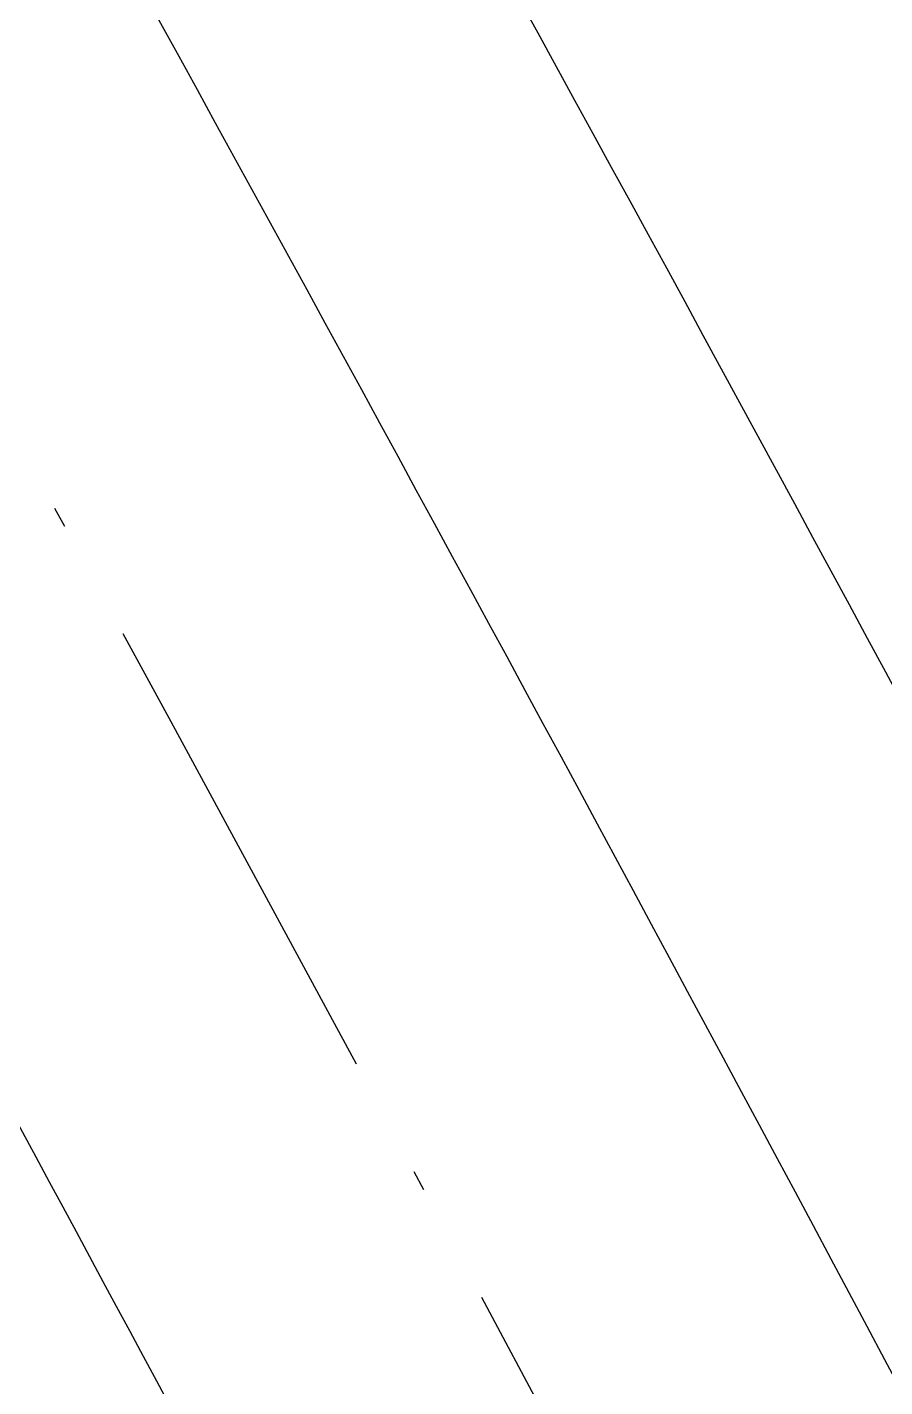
# Model space of a CAD drawing. Header units: millimetres. Extents: x 567980 to 569372, y 2065777 to 2066674.
# Drawn here: x 569146.09 to 569161.87, y 2066350.25 to 2066375.26 of the extents above; entities that cross this region are included whole.
import ezdxf

# ---------------------------------------------------------------- set-up
doc = ezdxf.new("R2010")
doc.units = ezdxf.units.MM
doc.linetypes.add('ACAD_ISO10W100', pattern=[18.5, 12, -3, 0.5, -3])
doc.linetypes.add('HIDDEN', pattern=[0.75, 0.5, -0.25])
doc.layers.add('boDnv', color=54, linetype='Continuous', lineweight=25)
for name, color, linetype in [('LogDg', 7, 'Continuous'), ('RANHGIOI', 2, 'HIDDEN'), ('TimDg', 222, 'Continuous'), ('ViaHeS', 32, 'Continuous')]:
    doc.layers.add(name, color=color, linetype=linetype)

# ---------------------------------------------------------------- blocks, each defined once
blk = doc.blocks.new('NEN')
at = {"layer": 'LogDg'}
for points in [[(407.737, 82.215), (451.056, 3.639, -0.005576), (472.219, -35.781, 0.422017), (490.066, -41.118), (502.995, -33.918), (514.672, -54.886), (500.295, -62.892, 0.404193), (495.052, -80.181), (502.502, -94.711), (491.824, -100.186), (485.095, -87.061, 0.424556), (467.192, -81.64), (316.164, -165.913), (307.211, -171.115, 0.396001), (304.075, -181.611), (326.147, -225.742)], [(462.182, -42.484, 0.004173), (446.541, -13.107, 0.41755), (435.613, -9.94), (272.325, -101.054, 0.401037), (269.068, -111.618), (286.084, -145.639, 0.427514), (297.137, -149.047), (456.991, -59.849, 0.406017), (462.182, -42.484)]]:
    blk.add_lwpolyline(points, format="xyb", dxfattribs=at)
at = {"layer": 'RANHGIOI', "color": 1, "ltscale": 9, "const_width": 1}
blk.add_lwpolyline([(-499.271, -471.636), (-50.48, -321.024, 0.050684), (130.425, -239.135), (301.319, -139.843), (460, -51.299, 0.006594), (435.293, -5.051), (303.078, 234.769), (284.672, 225.077), (-55.993, 76.586), (-56.839, 76.223, -0.005137), (-90.743, 62.093)], format="xyb", dxfattribs=at)
at = {"layer": 'TimDg', "linetype": 'ACAD_ISO10W100', "ltscale": 0.75}
blk.add_lwpolyline([(283.906, 294.402), (445.802, 0.743, -0.007517), (474.039, -52.348), (508.786, -120.117, 0.000278)], format="xyb", dxfattribs=at)
at = {"layer": 'ViaHeS', "elevation": 0}
blk.add_lwpolyline([(330.172, -223.729), (309.538, -182.474), (311.625, -175.49), (319.134, -171.127), (408.277, -121.386), (412.274, -122.589), (434.351, -165.321), (442.347, -161.19), (420.137, -118.201), (421.38, -114.074), (470.335, -86.758), (479.641, -89.576), (486.485, -102.924), (507.841, -91.973), (500.499, -77.654), (503.421, -68.019), (517.591, -60.128), (500.076, -28.676), (486.971, -35.974), (477.625, -33.17, 0.0056), (456.311, 6.536), (412.324, 86.322)], format="xyb", dxfattribs=at)
at = {"layer": 'ViaHeS'}
blk.add_lwpolyline([(441.258, -15.951), (434.5, -13.997), (275.291, -102.834), (273.162, -109.742), (288.93, -141.269), (295.49, -143.229), (301.319, -139.843), (453.888, -54.71), (456.773, -45.088, 0.004151)], format="xyb", close=True, dxfattribs=at)

msp = doc.modelspace()

# ---------------------------------------------------------------- linework, layer by layer
at = {"layer": 'RANHGIOI', "color": 1, "ltscale": 9, "const_width": 1}
msp.add_lwpolyline([(568198.209, 2065900.061), (568647.001, 2066050.673, 0.050684), (568827.906, 2066132.562), (568998.799, 2066231.855), (569157.481, 2066320.398, 0.006594), (569132.774, 2066366.646), (569000.559, 2066606.466), (568982.152, 2066596.774), (568641.488, 2066448.283), (568640.642, 2066447.92, -0.005137), (568606.738, 2066433.79)], format="xyb", dxfattribs=at)

# ---------------------------------------------------------------- next in the draw order: block references
at = {"layer": 'boDnv'}
msp.add_blockref('NEN', (568697.481, 2066371.697), dxfattribs=at)

doc.saveas('drawing.dxf')
